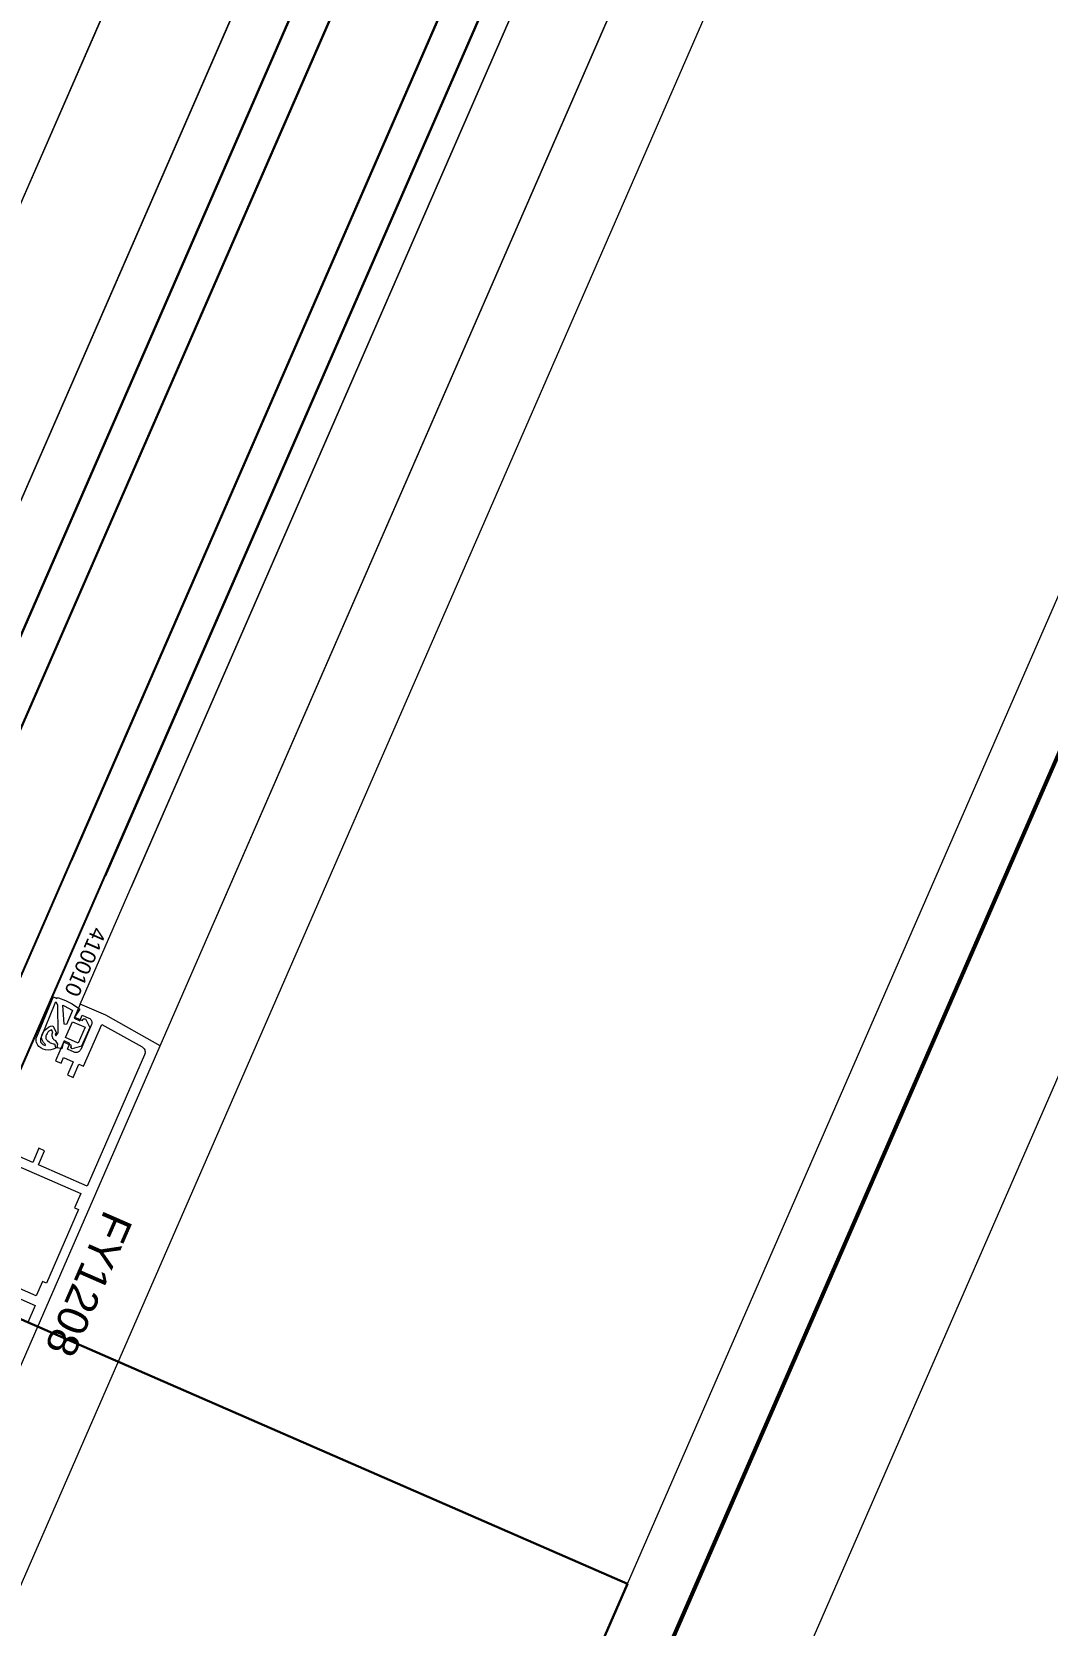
# Model space of a CAD drawing. Header units: millimetres. Extents: x -50172 to 90294, y -80883 to 956680.
# Drawn here: x 6278.7 to 6442.6, y -13388.3 to -13131.1 of the extents above; entities that cross this region are included whole.
import ezdxf

# ---------------------------------------------------------------- set-up
doc = ezdxf.new("R2010")
doc.units = ezdxf.units.MM
doc.header["$MEASUREMENT"] = 0
for name, color, linetype, lineweight in [('0_Pen_No__2', 8, 'Continuous', 15), ('0_Pen_No__5', 7, 'Continuous', 25), ('0_Pen_No__7', 7, 'Continuous', 35), ('0_Pen_No__9', 7, 'Continuous', 13), ('New_A-25-M_Curtain_Wall_Pen_No__90', 8, 'Continuous', 20), ('New_A-25-M_Wall_Ext_Pen_No__87', 8, 'Continuous', 20), ('New_ArchiCAD Windows_Pen_No__3', 7, 'Continuous', 18)]:
    doc.layers.add(name, color=color, linetype=linetype, lineweight=lineweight)
doc.layers.add('0_Pen_No__40', color=7, linetype='Continuous', lineweight=35, true_color=0x2a2a2a)
doc.layers.add('New_ArchiCAD Windows_Pen_No__23', color=7, linetype='Continuous', lineweight=30, true_color=0x2a2a2a)
for name, color, linetype in [('New_A-25-M_Curtain_Wall', 7, 'Continuous'), ('New_A-25-M_Wall_Ext', 7, 'Continuous'), ('New_ArchiCAD Windows', 7, 'Continuous')]:
    doc.layers.add(name, color=color, linetype=linetype)
doc.styles.add('GENERATED_STYLE_3', font='')
doc.styles.get('GENERATED_STYLE_3').set_extended_font_data('Arial')

# ---------------------------------------------------------------- blocks, each defined once
blk = doc.blocks.new('Wall_2_1', base_point=(10092.6, -4631.3))
at = {"layer": 'New_A-25-M_Wall_Ext_Pen_No__87', "linetype": 'Continuous', "flags": 128}
blk.add_lwpolyline([(2234.14, -22653.24), (10092.6, -4631.3)], dxfattribs=at)
blk = doc.blocks.new('Triple Window 19_2')
at = {"layer": 'New_ArchiCAD Windows_Pen_No__23', "linetype": 'Continuous'}
for p, q in [((1100, -190), (1100, 0)), ((1175, -190), (1100, -190))]:
    blk.add_line(p, q, dxfattribs=at)
at = {"layer": 'New_ArchiCAD Windows_Pen_No__3', "linetype": 'Continuous'}
for p, q in [((1100, -190), (812.5, -190)), ((-1175, -200), (1175, -200))]:
    blk.add_line(p, q, dxfattribs=at)
blk = doc.blocks.new('Wall_239_1', base_point=(10165.92, -4712.54))
at = {"layer": 'New_ArchiCAD Windows', "color": 251, "linetype": 'Continuous', "lineweight": 20, "true_color": 0x606060, "xscale": -1, "zscale": 1000, "rotation": 66.44041158399281}
blk.add_blockref('Triple Window 19_2', (6640.35, -12297.4), dxfattribs=at)
blk = doc.blocks.new('Beam_8_1', base_point=(10000.93, -4591.33))
at = {"layer": 'New_A-25-M_Curtain_Wall_Pen_No__90', "linetype": 'Continuous'}
blk.add_line((10203.2, -4679.52), (2344.74, -22701.46), dxfattribs=at)

msp = doc.modelspace()

# ---------------------------------------------------------------- linework, layer by layer
at = {"layer": '0_Pen_No__2', "linetype": 'Continuous', "flags": 128}
for points in [[(6267.84, -13367.18), (6299.42, -13294.77), (6290.65, -13289.85), (6286.53, -13288.05)], [(6286.53, -13288.05), (6285.53, -13290.35), (6286.44, -13290.75), (6286.84, -13289.83), (6287.94, -13290.31), (6288.05, -13290.37), (6288.15, -13290.44), (6288.24, -13290.53), (6288.31, -13290.64), (6288.37, -13290.75), (6288.41, -13290.87), (6288.42, -13290.99), (6288.42, -13291.12), (6288.4, -13291.24), (6288.36, -13291.36), (6286.6, -13295.4), (6286.54, -13295.51), (6286.46, -13295.61), (6286.37, -13295.69), (6286.27, -13295.77), (6286.16, -13295.82), (6286.04, -13295.86), (6285.91, -13295.87), (6285.79, -13295.87), (6285.66, -13295.85), (6285.55, -13295.81), (6284.45, -13295.33), (6284.85, -13294.41), (6283.93, -13294.01), (6282.53, -13297.22), (6283.45, -13297.62), (6283.85, -13296.7), (6285.4, -13297.38), (6284.48, -13299.49), (6285.4, -13299.89), (6286.32, -13297.78), (6287.05, -13298.1), (6290.01, -13291.33), (6296.5, -13294.96), (6296.63, -13295.05), (6296.75, -13295.17), (6296.85, -13295.3), (6296.93, -13295.44), (6296.98, -13295.6), (6297, -13295.76), (6297, -13295.92), (6296.98, -13296.08), (6296.92, -13296.24), (6287.67, -13317.46), (6279.78, -13314.02), (6280.78, -13311.73), (6279.87, -13311.33), (6278.87, -13313.62), (6270.25, -13309.87)], [(6266.26, -13331.04), (6279.27, -13336.71), (6278.07, -13339.46)]]:
    msp.add_lwpolyline(points, dxfattribs=at)
msp.add_lwpolyline([(6266.86, -13329.66), (6268.6, -13325.67), (6268.7, -13325.39), (6268.75, -13325.09), (6268.77, -13324.78), (6268.77, -13324.63), (6268.8, -13324.48), (6268.85, -13324.34), (6271.51, -13318.24), (6271.58, -13318.11), (6271.67, -13317.99), (6271.77, -13317.88), (6271.99, -13317.66), (6272.17, -13317.42), (6272.31, -13317.15), (6274.05, -13313.16), (6286.61, -13318.64), (6285.61, -13320.93), (6286.25, -13321.21), (6281.06, -13333.12), (6280.41, -13332.84), (6279.42, -13335.14)], close=True, dxfattribs=at)
at = {"layer": '0_Pen_No__40', "linetype": 'Continuous'}
msp.add_line((9735.36, -5700.74), (2596.69, -22071.98), dxfattribs=at)
at = {"layer": '0_Pen_No__5', "linetype": 'Continuous'}
for p, q in [((6404.73, -12935.41), (6264.87, -13256.16)), ((6410.23, -12937.81), (6270.37, -13258.55)), ((6424.9, -12944.2), (6285.04, -13264.95)), ((6430.4, -12946.6), (6290.54, -13267.35)), ((6250.25, -13289.69), (6378.32, -12995.98)), ((6255.75, -13292.09), (6383.82, -12998.38)), ((6270.42, -13298.48), (6398.49, -13004.78)), ((6275.91, -13300.88), (6403.99, -13007.18))]:
    msp.add_line(p, q, dxfattribs=at)
at = {"layer": '0_Pen_No__9', "linetype": 'Continuous'}
for p, q in [((6372.76, -12938.92), (6239.3, -13245)), ((6390.36, -12946.6), (6256.9, -13252.68)), ((6428.22, -12963.1), (6294.75, -13269.19)), ((6441.91, -12967.98), (6308.05, -13274.98)), ((6231.07, -13263.87), (6352.75, -12984.83)), ((6248.67, -13271.55), (6370.34, -12992.51)), ((6286.53, -13288.05), (6408.2, -13009.01)), ((6299.42, -13294.77), (6421.49, -13014.81))]:
    msp.add_line(p, q, dxfattribs=at)
at = {"layer": '0_Pen_No__9', "linetype": 'Continuous', "flags": 128}
for points in [[(6279.51, -13293.32), (6281.93, -13287.45), (6282.21, -13286.89), (6282.77, -13287.16), (6282.84, -13287), (6283.01, -13287.04), (6284.16, -13287.45), (6285.25, -13288), (6286.25, -13288.69), (6286.48, -13288.86), (6285.58, -13290.15), (6286.89, -13290.72), (6287.01, -13290.45), (6287.37, -13290.44), (6288.05, -13291.81), (6286.72, -13294.87), (6285.25, -13295.3), (6285.01, -13295.03), (6285.13, -13294.76), (6283.82, -13294.18), (6283.58, -13295.3), (6282.79, -13295.13), (6282.93, -13294.51), (6282.58, -13293.99), (6282.46, -13293.95), (6282.36, -13293.88), (6282.27, -13293.81), (6282.19, -13293.72), (6282.13, -13293.62), (6282.08, -13293.5), (6282.05, -13293.39), (6282.01, -13293.21), (6281.99, -13293.03), (6282.01, -13292.85), (6282.05, -13292.68), (6282.12, -13292.51), (6281.87, -13292.23), (6281.67, -13292.33), (6281.48, -13292.45), (6281.31, -13292.6), (6281.17, -13292.78), (6281.06, -13292.97), (6280.98, -13293.19), (6280.96, -13293.32), (6280.96, -13293.46), (6280.99, -13293.59), (6281.04, -13293.71), (6281.11, -13293.83), (6281.2, -13293.93), (6281.31, -13294.01), (6281.49, -13294.17), (6281.69, -13294.3), (6281.91, -13294.39), (6282.14, -13294.45), (6282.38, -13294.48), (6282.57, -13295.19), (6282.18, -13295.36), (6281.77, -13295.45), (6281.35, -13295.48), (6280.94, -13295.43), (6280.53, -13295.32), (6280.16, -13295.14), (6279.82, -13294.89), (6279.66, -13294.7), (6279.55, -13294.49), (6279.46, -13294.27), (6279.42, -13294.03), (6279.41, -13293.79), (6279.44, -13293.55)], [(6282.42, -13287.97), (6280.11, -13293.68), (6280.1, -13293.82), (6280.11, -13293.97), (6280.14, -13294.11), (6280.19, -13294.25), (6280.27, -13294.37), (6280.37, -13294.48), (6280.48, -13294.57), (6280.6, -13294.65), (6280.74, -13294.7), (6280.88, -13294.73), (6280.94, -13294.57), (6280.76, -13294.42), (6280.6, -13294.25), (6280.47, -13294.05), (6280.37, -13293.83), (6280.31, -13293.6), (6280.29, -13293.37), (6280.31, -13293.13), (6280.44, -13292.79), (6280.62, -13292.48), (6280.84, -13292.21), (6281.11, -13291.97), (6281.42, -13291.78), (6281.75, -13291.64), (6282.1, -13291.56), (6282.72, -13292.67), (6282.5, -13292.9), (6282.61, -13293.19), (6282.96, -13292.71), (6282.9, -13288.26), (6282.67, -13287.79), (6282.49, -13287.79)], [(6285.2, -13289.04), (6285.3, -13289.11), (6284.32, -13291.36), (6283.94, -13291.3), (6283.7, -13288.23), (6283.93, -13288.33)], [(6285.29, -13290.9), (6287.3, -13291.78), (6286.19, -13294.34), (6284.17, -13293.46)]]:
    msp.add_lwpolyline(points, close=True, dxfattribs=at)

# ---------------------------------------------------------------- block references
at = {"layer": 'New_A-25-M_Curtain_Wall', "color": 8, "lineweight": 20}
msp.add_blockref('Beam_8_1', (10000.93, -4591.33), dxfattribs=at)
at = {"layer": 'New_A-25-M_Wall_Ext', "color": 250, "lineweight": 50, "true_color": 0x2a2a2a}
for name, p in [('Wall_239_1', (10165.92, -4712.54)), ('Wall_2_1', (10092.6, -4631.3))]:
    msp.add_blockref(name, p, dxfattribs=at)

# ---------------------------------------------------------------- texts
at = {"layer": '0_Pen_No__7', "linetype": 'Continuous', "attachment_point": 7, "rotation": 246.4404, "style": 'GENERATED_STYLE_3'}
for s, insert, char_height in [('\\A1;{\\fArial|b0|i0|c0|p34;410010}', (6288.53, -13275.41), 2.5), ('\\A1;{\\fArial|b0|i0|c0|p34;FY1208}', (6290.44, -13321.06), 5)]:
    msp.add_mtext(s, dxfattribs=dict(at, insert=insert, char_height=char_height))

doc.saveas('drawing.dxf')
